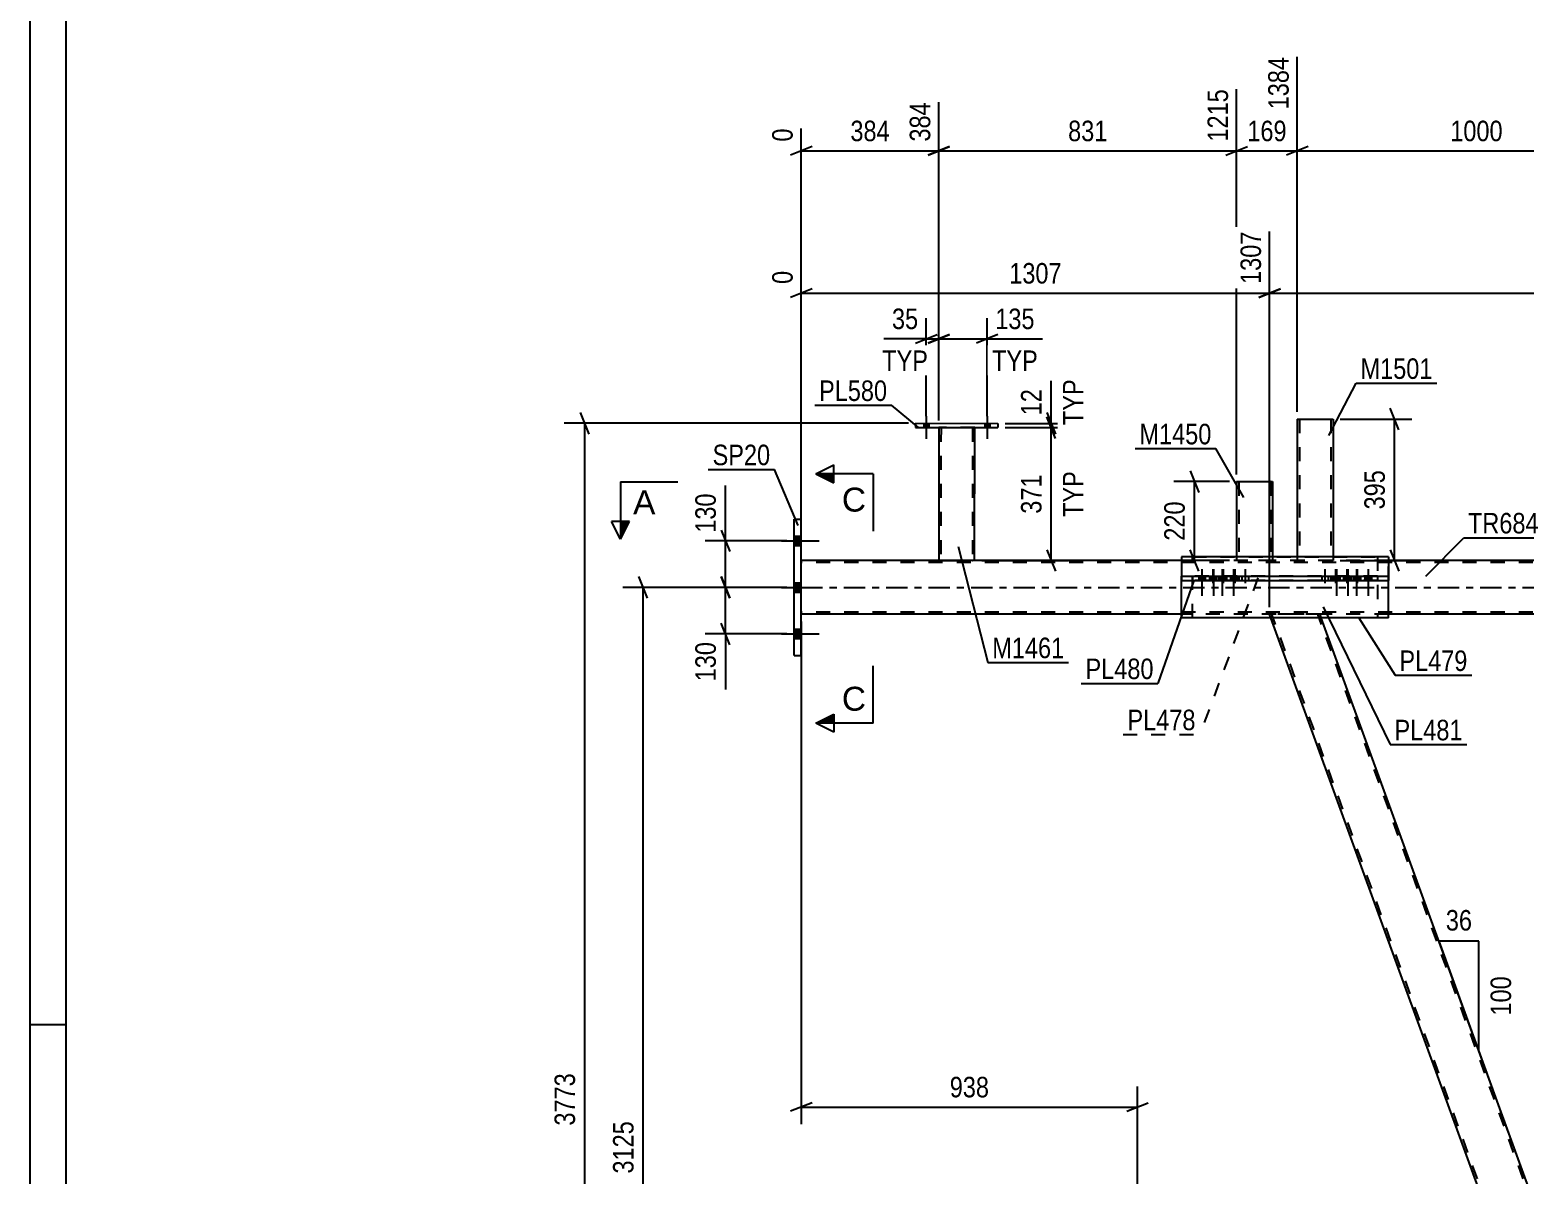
# Model space of a CAD drawing. Header units: millimetres. Extents: x 0 to 841, y 0 to 594.
# Drawn here: x 0 to 208.6, y 277 to 436.8 of the extents above; entities that cross this region are included whole.
import ezdxf

# ---------------------------------------------------------------- set-up
doc = ezdxf.new("R2010")
doc.units = ezdxf.units.MM
doc.linetypes.add('DXK_LINE_DOT2', pattern=[3.9198, 1.9599, -1.9599])
doc.linetypes.add('DXK_LINE_DOT3', pattern=[5.9187, 2.979, -0.9799, 0.9799, -0.9799])
doc.styles.add('Arial', font='arial.ttf', dxfattribs={"height": 0.2})
doc.styles.add('Arial Narrow', font='ARIALN.TTF', dxfattribs={"height": 0.2})

# ---------------------------------------------------------------- blocks, each defined once
blk = doc.blocks.new('Unknown-570386953-1113')
at = {"color": 5, "linetype": 'Continuous'}
for p, q in [((0, 594), (0, 0)), ((5, 589), (5, 5)), ((5, 298), (0, 298))]:
    blk.add_line(p, q, dxfattribs=at)
blk = doc.blocks.new('Part-570386953-3838 - 3692')
at = {"color": 2, "linetype": 'Continuous'}
for p, q in [((168.33, 373.79), (168.33, 363.29)), ((168.33, 373.79), (172.73, 373.79)), ((172.73, 373.79), (173.33, 373.79)), ((173.33, 373.79), (173.33, 363.29))]:
    blk.add_line(p, q, dxfattribs=at)
at = {"color": 7, "linetype": 'DXK_LINE_DOT2'}
for p, q in [((168.63, 373.79), (168.63, 362.8)), ((173.01, 373.79), (172.85, 373.79)), ((173.03, 373.79), (173.01, 373.79)), ((173.03, 373.79), (173.03, 362.8)), ((168.33, 363.29), (168.33, 362.8)), ((173.33, 363.29), (173.33, 362.8)), ((173.33, 362.8), (168.33, 362.8))]:
    blk.add_line(p, q, dxfattribs=at)
blk = doc.blocks.new('Part-570386953-3758 - 3692')
at = {"color": 2, "linetype": 'Continuous'}
for p, q in [((189.5, 363.29), (160.66, 363.29)), ((160.66, 363.29), (160.66, 360.59)), ((189.5, 363.29), (189.5, 360.59)), ((160.66, 354.79), (160.66, 359.99)), ((189.5, 354.79), (189.5, 359.99)), ((189.5, 354.79), (160.66, 354.79))]:
    blk.add_line(p, q, dxfattribs=at)
at = {"color": 7, "linetype": 'DXK_LINE_DOT2'}
for p, q in [((160.66, 363.29), (160.66, 359.99)), ((189.5, 359.99), (189.5, 363.29)), ((160.66, 359.99), (160.66, 360.59)), ((189.5, 359.99), (189.5, 360.59))]:
    blk.add_line(p, q, dxfattribs=at)
blk = doc.blocks.new('Part-570386953-3823 - 3692')
at = {"color": 2, "linetype": 'Continuous'}
for p, q in [((106.6, 349.54), (106.6, 368.54)), ((106.6, 368.54), (107.6, 368.54)), ((107.6, 349.54), (107.6, 368.54)), ((106.6, 349.54), (107.6, 349.54))]:
    blk.add_line(p, q, dxfattribs=at)
blk = doc.blocks.new('Bolt-570386953-3910 - 3692')
at = {"color": 1, "linetype": 'DXK_LINE_DOT2'}
for p, q in [((165.01, 361.59), (165.01, 357.84)), ((166.47, 361.59), (166.47, 357.84)), ((168.06, 361.59), (168.06, 357.84)), ((169.52, 361.59), (169.52, 357.84)), ((164.56, 360.59), (164.56, 359.99)), ((165.46, 360.59), (165.46, 359.99)), ((166.02, 360.59), (166.02, 359.99)), ((166.92, 360.59), (166.92, 359.99)), ((167.61, 360.59), (167.61, 359.99)), ((168.51, 360.59), (168.51, 359.99)), ((169.07, 360.59), (169.07, 359.99)), ((169.97, 360.59), (169.97, 359.99))]:
    blk.add_line(p, q, dxfattribs=at)
blk = doc.blocks.new('Part-570386953-3725 - 3692')
at = {"color": 2, "linetype": 'Continuous'}
for p, q in [((126.79, 381.32), (126.78, 362.79)), ((131.78, 362.79), (131.79, 381.32)), ((126.78, 362.79), (130.05, 362.79))]:
    blk.add_line(p, q, dxfattribs=at)
at = {"color": 7, "linetype": 'DXK_LINE_DOT2'}
for p, q in [((131.79, 381.32), (126.79, 381.32)), ((127.09, 381.32), (127.08, 362.79)), ((131.49, 381.32), (131.48, 362.79)), ((131.48, 362.79), (130.05, 362.79)), ((131.78, 362.79), (131.18, 362.79)), ((131.45, 362.79), (131.48, 362.79)), ((131.78, 362.79), (131.78, 362.79)), ((131.78, 362.79), (131.78, 362.79))]:
    blk.add_line(p, q, dxfattribs=at)
blk = doc.blocks.new('Bolt-570386953-3743 - 3692')
at = {"linetype": 'Continuous'}
for points in [[(124.69, 381.32), (125.39, 381.32), (125.39, 381.92), (124.69, 381.92)], [(124.69, 381.32), (125.39, 381.32), (125.39, 381.92), (124.69, 381.92)], [(133.19, 381.32), (133.89, 381.32), (133.89, 381.92), (133.19, 381.92)], [(133.19, 381.32), (133.89, 381.32), (133.89, 381.92), (133.19, 381.92)]]:
    blk.add_hatch(color=1, dxfattribs=at).paths.add_polyline_path(points)
at = {"color": 1, "linetype": 'Continuous'}
for p, q in [((124.69, 381.92), (124.69, 381.32)), ((124.69, 381.92), (124.69, 381.32)), ((125.04, 382.92), (125.04, 379.77)), ((125.04, 382.92), (125.04, 379.77)), ((125.39, 381.92), (125.39, 381.32)), ((125.39, 381.92), (125.39, 381.32)), ((133.19, 381.92), (133.19, 381.32)), ((133.19, 381.92), (133.19, 381.32)), ((133.54, 382.92), (133.54, 379.77)), ((133.54, 382.92), (133.54, 379.77)), ((133.89, 381.92), (133.89, 381.32)), ((133.89, 381.92), (133.89, 381.32))]:
    blk.add_line(p, q, dxfattribs=at)
blk = doc.blocks.new('Part-570386953-3748 - 3692')
at = {"color": 2, "linetype": 'Continuous'}
for p, q in [((176.79, 382.52), (176.78, 363.29)), ((176.79, 382.52), (181.19, 382.52)), ((181.19, 382.52), (181.79, 382.52)), ((181.79, 382.52), (181.78, 363.29))]:
    blk.add_line(p, q, dxfattribs=at)
at = {"color": 7, "linetype": 'DXK_LINE_DOT2'}
for p, q in [((177.09, 382.52), (177.08, 362.79)), ((181.3, 382.52), (181.4, 382.52)), ((181.4, 382.52), (181.42, 382.52)), ((181.42, 382.52), (181.46, 382.52)), ((181.46, 382.52), (181.49, 382.52)), ((181.49, 382.52), (181.48, 362.79)), ((176.78, 363.29), (176.78, 362.79)), ((181.78, 363.29), (181.78, 362.79)), ((181.78, 362.79), (176.78, 362.79))]:
    blk.add_line(p, q, dxfattribs=at)
blk = doc.blocks.new('Part-570386953-3753 - 3692')
at = {"color": 7, "linetype": 'DXK_LINE_DOT2'}
for p, q in [((187.99, 360.59), (162.17, 360.59)), ((162.17, 360.59), (162.17, 359.99)), ((187.99, 359.99), (162.17, 359.99)), ((168.64, 360.59), (168.64, 359.99)), ((181.52, 359.99), (181.52, 360.59)), ((187.99, 360.59), (187.99, 359.99))]:
    blk.add_line(p, q, dxfattribs=at)
blk = doc.blocks.new('Part-570386953-3960 - 3692')
at = {"color": 7, "linetype": 'DXK_LINE_DOT2'}
for p, q in [((162.17, 354.79), (162.17, 363.29)), ((162.17, 363.29), (187.99, 363.29)), ((187.99, 363.29), (187.99, 354.79)), ((180.14, 354.79), (173.11, 354.79))]:
    blk.add_line(p, q, dxfattribs=at)
at = {"color": 2, "linetype": 'Continuous'}
for p, q in [((173.11, 354.79), (162.17, 354.79)), ((187.99, 354.79), (180.14, 354.79))]:
    blk.add_line(p, q, dxfattribs=at)
blk = doc.blocks.new('Part-570386953-3783 - 3692')
at = {"color": 7, "linetype": 'DXK_LINE_DOT2'}
for p, q in [((179.96, 355.29), (172.93, 355.29)), ((173.11, 354.79), (172.93, 355.29)), ((227.39, 206.54), (173.25, 355.29)), ((233.78, 206.54), (179.64, 355.29)), ((180.14, 354.79), (179.96, 355.29)), ((227.07, 206.54), (226.89, 207.05)), ((234.1, 206.54), (227.07, 206.54)), ((234.1, 206.54), (233.91, 207.05))]:
    blk.add_line(p, q, dxfattribs=at)
at = {"color": 2, "linetype": 'Continuous'}
for p, q in [((226.89, 207.05), (173.11, 354.79)), ((233.91, 207.05), (180.14, 354.79))]:
    blk.add_line(p, q, dxfattribs=at)
blk = doc.blocks.new('Part-570386953-3798 - 3692')
at = {"color": 2, "linetype": 'Continuous'}
for p, q in [((160.66, 362.79), (107.6, 362.79)), ((267.08, 362.79), (189.5, 362.79)), ((160.66, 355.29), (107.6, 355.29)), ((267.08, 355.29), (189.5, 355.29))]:
    blk.add_line(p, q, dxfattribs=at)
at = {"color": 7, "linetype": 'DXK_LINE_DOT2'}
for p, q in [((107.6, 355.29), (107.6, 362.79)), ((342.91, 362.49), (107.6, 362.49)), ((189.5, 362.79), (160.66, 362.79)), ((342.91, 355.59), (107.6, 355.59)), ((189.5, 355.29), (160.66, 355.29))]:
    blk.add_line(p, q, dxfattribs=at)
at = {"color": 7, "linetype": 'DXK_LINE_DOT3'}
blk.add_line((107.6, 359.04), (342.91, 359.04), dxfattribs=at)
blk = doc.blocks.new('Bolt-570386953-3950 - 3692')
at = {"linetype": 'Continuous'}
for points in [[(107.6, 364.89), (107.6, 366.19), (106.6, 366.19), (106.6, 364.89)], [(107.6, 364.89), (107.6, 366.19), (106.6, 366.19), (106.6, 364.89)], [(107.6, 364.89), (107.6, 366.19), (106.6, 366.19), (106.6, 364.89)], [(107.6, 358.39), (107.6, 359.69), (106.6, 359.69), (106.6, 358.39)], [(107.6, 358.39), (107.6, 359.69), (106.6, 359.69), (106.6, 358.39)], [(107.6, 351.89), (107.6, 353.19), (106.6, 353.19), (106.6, 351.89)], [(107.6, 351.89), (107.6, 353.19), (106.6, 353.19), (106.6, 351.89)], [(107.6, 351.89), (107.6, 353.19), (106.6, 353.19), (106.6, 351.89)]]:
    blk.add_hatch(color=1, dxfattribs=at).paths.add_polyline_path(points)
at = {"color": 1, "linetype": 'Continuous'}
for p, q in [((104.85, 365.54), (110.1, 365.54)), ((104.85, 365.54), (110.1, 365.54)), ((104.85, 365.54), (110.1, 365.54)), ((106.6, 366.19), (107.6, 366.19)), ((106.6, 366.19), (107.6, 366.19)), ((106.6, 366.19), (107.6, 366.19)), ((106.6, 364.89), (107.6, 364.89)), ((106.6, 364.89), (107.6, 364.89)), ((106.6, 364.89), (107.6, 364.89)), ((104.85, 359.04), (110.1, 359.04)), ((104.85, 359.04), (110.1, 359.04)), ((106.6, 359.69), (107.6, 359.69)), ((106.6, 359.69), (107.6, 359.69)), ((106.6, 358.39), (107.6, 358.39)), ((106.6, 358.39), (107.6, 358.39)), ((104.85, 352.54), (110.1, 352.54)), ((104.85, 352.54), (110.1, 352.54)), ((104.85, 352.54), (110.1, 352.54)), ((106.6, 353.19), (107.6, 353.19)), ((106.6, 353.19), (107.6, 353.19)), ((106.6, 353.19), (107.6, 353.19)), ((106.6, 351.89), (107.6, 351.89)), ((106.6, 351.89), (107.6, 351.89)), ((106.6, 351.89), (107.6, 351.89))]:
    blk.add_line(p, q, dxfattribs=at)
blk = doc.blocks.new('Part-570386953-3843 - 3692')
at = {"color": 2, "linetype": 'Continuous'}
for p, q in [((123.54, 381.93), (123.54, 381.33)), ((123.54, 381.93), (135.04, 381.92)), ((135.04, 381.92), (135.04, 381.32)), ((123.54, 381.33), (135.04, 381.32))]:
    blk.add_line(p, q, dxfattribs=at)
blk = doc.blocks.new('Part-570386953-3898 - 3692')
at = {"color": 2, "linetype": 'Continuous'}
for p, q in [((160.66, 360.59), (189.5, 360.59)), ((160.66, 360.59), (160.66, 359.99)), ((160.66, 359.99), (189.5, 359.99)), ((166.63, 359.99), (166.63, 360.59)), ((183.53, 360.59), (183.53, 359.99)), ((189.5, 360.59), (189.5, 359.99))]:
    blk.add_line(p, q, dxfattribs=at)
blk = doc.blocks.new('Bolt-570386953-3911 - 3692')
at = {"color": 1, "linetype": 'DXK_LINE_DOT2'}
for p, q in [((180.64, 361.59), (180.64, 357.84)), ((182.1, 361.59), (182.1, 357.84)), ((183.69, 361.59), (183.69, 357.84)), ((185.15, 361.59), (185.15, 357.84)), ((180.19, 360.59), (180.19, 359.99)), ((181.09, 360.59), (181.09, 359.99)), ((181.65, 360.59), (181.65, 359.99)), ((182.55, 360.59), (182.55, 359.99)), ((183.24, 360.59), (183.24, 359.99)), ((184.14, 360.59), (184.14, 359.99)), ((184.7, 360.59), (184.7, 359.99)), ((185.6, 360.59), (185.6, 359.99))]:
    blk.add_line(p, q, dxfattribs=at)
blk = doc.blocks.new('Bolt-570386953-3938 - 3692')
at = {"linetype": 'Continuous'}
for points in [[(163.94, 360.59), (163.04, 360.59), (163.04, 359.99), (163.94, 359.99)], [(165.54, 360.59), (164.64, 360.59), (164.64, 359.99), (165.54, 359.99)], [(166.74, 360.59), (165.84, 360.59), (165.84, 359.99), (166.74, 359.99)], [(168.35, 360.59), (167.45, 360.59), (167.45, 359.99), (168.35, 359.99)]]:
    blk.add_hatch(color=1, dxfattribs=at).paths.add_polyline_path(points)
at = {"color": 1, "linetype": 'Continuous'}
for p, q in [((163.49, 361.59), (163.49, 357.84)), ((165.09, 361.59), (165.09, 357.84)), ((166.29, 361.59), (166.29, 357.84)), ((167.9, 361.59), (167.9, 357.84)), ((163.04, 360.59), (163.04, 359.99)), ((163.94, 360.59), (163.94, 359.99)), ((164.64, 360.59), (164.64, 359.99)), ((165.54, 360.59), (165.54, 359.99)), ((165.84, 360.59), (165.84, 359.99)), ((166.74, 360.59), (166.74, 359.99)), ((167.45, 360.59), (167.45, 359.99)), ((168.35, 360.59), (168.35, 359.99))]:
    blk.add_line(p, q, dxfattribs=at)
blk = doc.blocks.new('Bolt-570386953-3939 - 3692')
at = {"linetype": 'Continuous'}
for points in [[(181.81, 359.99), (182.71, 359.99), (182.71, 360.59), (181.81, 360.59)], [(183.41, 359.99), (184.31, 359.99), (184.31, 360.59), (183.41, 360.59)], [(184.62, 359.99), (185.52, 359.99), (185.52, 360.59), (184.62, 360.59)], [(186.22, 359.99), (187.12, 359.99), (187.12, 360.59), (186.22, 360.59)]]:
    blk.add_hatch(color=1, dxfattribs=at).paths.add_polyline_path(points)
at = {"color": 1, "linetype": 'Continuous'}
for p, q in [((182.26, 361.59), (182.26, 357.84)), ((183.86, 361.59), (183.86, 357.84)), ((185.07, 361.59), (185.07, 357.84)), ((186.67, 361.59), (186.67, 357.84)), ((181.81, 360.59), (181.81, 359.99)), ((182.71, 360.59), (182.71, 359.99)), ((183.41, 360.59), (183.41, 359.99)), ((184.31, 360.59), (184.31, 359.99)), ((184.62, 360.59), (184.62, 359.99)), ((185.52, 360.59), (185.52, 359.99)), ((186.22, 360.59), (186.22, 359.99)), ((187.12, 360.59), (187.12, 359.99))]:
    blk.add_line(p, q, dxfattribs=at)
blk = doc.blocks.new('StraightDimension-570386953-36702 - 3692')
at = {"color": 7, "linetype": 'Continuous'}
for p, q in [((143.06, 379.82), (141.86, 382.82)), ((136.04, 381.32), (144.86, 381.32)), ((142.46, 362.79), (142.46, 381.32)), ((141.86, 364.29), (143.06, 361.29)), ((132.78, 362.79), (144.86, 362.79))]:
    blk.add_line(p, q, dxfattribs=at)
at = {"color": 0, "linetype": 'Continuous'}
blk.add_wipeout([(147.56, 375.85), (143.36, 375.85), (143.36, 368.26), (147.56, 368.26)], dxfattribs=at)
at = {"color": 0}
blk.add_wipeout([(141.71, 375.4), (137.51, 375.4), (137.51, 368.71), (141.71, 368.71)], dxfattribs=at)
at = {"color": 3, "style": 'Arial Narrow'}
blk.add_text('371', height=2.863, rotation=90.0002, dxfattribs=at).set_placement((141.11, 369.31))
at = {"color": 3, "linetype": 'Continuous', "style": 'Arial Narrow'}
blk.add_text('TYP', height=2.863, rotation=90.0002, dxfattribs=at).set_placement((146.96, 368.86))
blk = doc.blocks.new('StraightDimension-570386953-26602 - 3692')
at = {"color": 7, "linetype": 'Continuous'}
for p, q in [((122.54, 381.93), (74.54, 381.93)), ((77.99, 380.43), (76.79, 383.43)), ((77.39, 193.29), (77.39, 381.93)), ((76.79, 194.79), (77.99, 191.79)), ((153.01, 193.29), (74.54, 193.29))]:
    blk.add_line(p, q, dxfattribs=at)
at = {"color": 0}
blk.add_wipeout([(76.64, 291.86), (72.44, 291.86), (72.44, 283.35), (76.64, 283.35)], dxfattribs=at)
at = {"color": 3, "style": 'Arial Narrow'}
blk.add_text('3773', height=2.863, rotation=90.0002, dxfattribs=at).set_placement((76.04, 283.95))
blk = doc.blocks.new('StraightDimension-570386953-4086 - 3692')
at = {"color": 7, "linetype": 'Continuous'}
for p, q in [((105.6, 365.54), (94.18, 365.54)), ((96.43, 367.04), (97.63, 364.04)), ((97.03, 359.04), (97.03, 365.54)), ((105.6, 359.04), (94.18, 359.04)), ((97.63, 357.54), (96.43, 360.54))]:
    blk.add_line(p, q, dxfattribs=at)
at = {"color": 0}
blk.add_wipeout([(96.28, 372.75), (92.08, 372.75), (92.08, 366.06), (96.28, 366.06)], dxfattribs=at)
at = {"color": 7, "linetype": 'Continuous'}
blk.add_line((97.03, 365.54), (97.03, 373.27), dxfattribs=at)
blk.add_line((97.03, 365.54), (97.03, 373.27), dxfattribs=at)
at = {"color": 3, "style": 'Arial Narrow'}
blk.add_text('130', height=2.863, rotation=90.0002, dxfattribs=at).set_placement((95.68, 366.66))
blk = doc.blocks.new('StraightDimension-570386953-4094 - 3692')
at = {"color": 7, "linetype": 'Continuous'}
for p, q in [((105.6, 359.04), (94.18, 359.04)), ((96.43, 360.54), (97.63, 357.54)), ((97.03, 352.54), (97.03, 359.04)), ((105.6, 352.54), (94.18, 352.54)), ((97.63, 351.04), (96.43, 354.04))]:
    blk.add_line(p, q, dxfattribs=at)
at = {"color": 0}
blk.add_wipeout([(96.28, 352.01), (92.08, 352.01), (92.08, 345.33), (96.28, 345.33)], dxfattribs=at)
at = {"color": 7, "linetype": 'Continuous'}
blk.add_line((97.03, 352.54), (97.03, 344.8), dxfattribs=at)
blk.add_line((97.03, 352.54), (97.03, 344.8), dxfattribs=at)
at = {"color": 3, "style": 'Arial Narrow'}
blk.add_text('130', height=2.863, rotation=90.0002, dxfattribs=at).set_placement((95.68, 345.93))
blk = doc.blocks.new('AngleDimension-570386953-4398 - 3692')
at = {"color": 7, "linetype": 'Continuous'}
for p, q in [((202.11, 309.66), (196.57, 309.66)), ((202.11, 294.43), (196.57, 309.66)), ((202.11, 294.43), (202.11, 309.66)), ((206.27, 282.98), (202.11, 294.43))]:
    blk.add_line(p, q, dxfattribs=at)
at = {"color": 0}
for points in [[(201.76, 310.56), (201.76, 314.76), (196.91, 314.76), (196.91, 310.56)], [(207.21, 305.39), (203.01, 305.39), (203.01, 298.7), (207.21, 298.7)]]:
    blk.add_wipeout(points, dxfattribs=at)
at = {"color": 3, "style": 'Arial Narrow'}
blk.add_text('36', height=2.863, dxfattribs=at).set_placement((197.51, 311.16))
blk.add_text('100', height=2.863, rotation=90.0002, dxfattribs=at).set_placement((206.61, 299.3))
blk = doc.blocks.new('StraightDimension-570386953-4664 - 3692')
at = {"color": 7, "linetype": 'Continuous'}
for p, q in [((107.6, 354.29), (107.6, 284.14)), ((154.51, 207.54), (154.51, 289.39)), ((109.1, 287.14), (106.1, 285.94)), ((107.6, 286.54), (154.51, 286.54)), ((153.01, 285.94), (156.01, 287.14))]:
    blk.add_line(p, q, dxfattribs=at)
at = {"color": 0}
blk.add_wipeout([(134.4, 287.29), (134.4, 291.49), (127.71, 291.49), (127.71, 287.29)], dxfattribs=at)
at = {"color": 3, "style": 'Arial Narrow'}
blk.add_text('938', height=2.863, dxfattribs=at).set_placement((128.31, 287.89))
blk = doc.blocks.new('StraightDimension-570386953-4746 - 3692')
at = {"color": 7, "linetype": 'Continuous'}
for p, q in [((105.6, 359.04), (82.7, 359.04)), ((86.15, 357.54), (84.95, 360.54)), ((85.55, 202.79), (85.55, 359.04)), ((152.51, 202.79), (82.7, 202.79)), ((84.95, 204.29), (86.15, 201.29))]:
    blk.add_line(p, q, dxfattribs=at)
at = {"color": 0}
blk.add_wipeout([(84.8, 285.17), (80.6, 285.17), (80.6, 276.66), (84.8, 276.66)], dxfattribs=at)
at = {"color": 3, "style": 'Arial Narrow'}
blk.add_text('3125', height=2.863, rotation=90.0002, dxfattribs=at).set_placement((84.2, 277.26))
blk = doc.blocks.new('StraightDimension-570386953-7350 - 3692')
at = {"color": 7, "linetype": 'Continuous'}
for p, q in [((176.79, 383.52), (176.79, 433.04)), ((226.79, 383.52), (226.79, 433.04)), ((178.29, 420.53), (175.29, 419.33)), ((176.79, 419.93), (226.79, 419.93)), ((225.29, 419.33), (228.29, 420.53))]:
    blk.add_line(p, q, dxfattribs=at)
at = {"color": 0, "linetype": 'Continuous'}
blk.add_wipeout([(226.19, 433.64), (221.99, 433.64), (221.99, 425.13), (226.19, 425.13)], dxfattribs=at)
at = {"color": 0}
blk.add_wipeout([(206.04, 420.68), (206.04, 424.88), (197.53, 424.88), (197.53, 420.68)], dxfattribs=at)
at = {"color": 3, "linetype": 'Continuous', "style": 'Arial Narrow'}
blk.add_text('2384', height=2.863, rotation=90.0002, dxfattribs=at).set_placement((225.59, 425.73))
at = {"color": 3, "style": 'Arial Narrow'}
blk.add_text('1000', height=2.863, dxfattribs=at).set_placement((198.13, 421.28))
blk = doc.blocks.new('StraightDimension-570386953-7351 - 3692')
at = {"color": 7, "linetype": 'Continuous'}
for p, q in [((176.79, 383.52), (176.79, 433.04)), ((168.33, 374.79), (168.33, 428.54)), ((166.83, 419.33), (169.83, 420.53)), ((168.33, 419.93), (176.79, 419.93)), ((178.29, 420.53), (175.29, 419.33))]:
    blk.add_line(p, q, dxfattribs=at)
at = {"color": 0}
blk.add_wipeout([(175.9, 420.68), (175.9, 424.88), (169.22, 424.88), (169.22, 420.68)], dxfattribs=at)
at = {"color": 0, "linetype": 'Continuous'}
blk.add_wipeout([(176.19, 433.64), (171.99, 433.64), (171.99, 425.13), (176.19, 425.13)], dxfattribs=at)
at = {"color": 3, "linetype": 'Continuous', "style": 'Arial Narrow'}
blk.add_text('1384', height=2.863, rotation=90.0002, dxfattribs=at).set_placement((175.59, 425.73))
at = {"color": 3, "style": 'Arial Narrow'}
blk.add_text('169', height=2.863, dxfattribs=at).set_placement((169.82, 421.28))
blk = doc.blocks.new('StraightDimension-570386953-7352 - 3692')
at = {"color": 7, "linetype": 'Continuous'}
for p, q in [((168.33, 374.79), (168.33, 428.54)), ((126.79, 382.32), (126.79, 426.71)), ((128.29, 420.53), (125.29, 419.33)), ((126.79, 419.93), (168.33, 419.93)), ((166.83, 419.33), (169.83, 420.53))]:
    blk.add_line(p, q, dxfattribs=at)
at = {"color": 0, "linetype": 'Continuous'}
blk.add_wipeout([(167.73, 429.14), (163.53, 429.14), (163.53, 420.63), (167.73, 420.63)], dxfattribs=at)
at = {"color": 0}
blk.add_wipeout([(150.9, 420.68), (150.9, 424.88), (144.22, 424.88), (144.22, 420.68)], dxfattribs=at)
at = {"color": 3, "linetype": 'Continuous', "style": 'Arial Narrow'}
blk.add_text('1215', height=2.863, rotation=90.0002, dxfattribs=at).set_placement((167.13, 421.23))
at = {"color": 3, "style": 'Arial Narrow'}
blk.add_text('831', height=2.863, dxfattribs=at).set_placement((144.82, 421.28))
blk = doc.blocks.new('StraightDimension-570386953-7353 - 3692')
at = {"color": 7, "linetype": 'Continuous'}
for p, q in [((126.79, 382.32), (126.79, 426.71)), ((107.6, 363.79), (107.6, 423.05)), ((109.1, 420.53), (106.1, 419.33)), ((107.6, 419.93), (126.79, 419.93)), ((125.29, 419.33), (128.29, 420.53))]:
    blk.add_line(p, q, dxfattribs=at)
at = {"color": 0, "linetype": 'Continuous'}
for points in [[(126.19, 427.31), (121.99, 427.31), (121.99, 420.63), (126.19, 420.63)], [(107, 423.65), (102.8, 423.65), (102.8, 420.63), (107, 420.63)]]:
    blk.add_wipeout(points, dxfattribs=at)
at = {"color": 0}
blk.add_wipeout([(120.53, 420.68), (120.53, 424.88), (113.85, 424.88), (113.85, 420.68)], dxfattribs=at)
at = {"color": 3, "linetype": 'Continuous', "style": 'Arial Narrow'}
for s, height, p in [('384', 2.863, (125.59, 421.23)), ('0', 2.86, (106.4, 421.23))]:
    blk.add_text(s, height=height, rotation=90.0002, dxfattribs=at).set_placement(p)
at = {"color": 3, "style": 'Arial Narrow'}
blk.add_text('384', height=2.863, dxfattribs=at).set_placement((114.45, 421.28))
blk = doc.blocks.new('StraightDimension-570386953-7709 - 3692')
at = {"color": 7, "linetype": 'Continuous'}
for p, q in [((172.93, 356.29), (172.93, 408.69)), ((277.68, 356.29), (277.68, 408.69)), ((174.43, 400.67), (171.43, 399.47)), ((276.18, 399.47), (279.18, 400.67)), ((172.93, 400.07), (277.68, 400.07))]:
    blk.add_line(p, q, dxfattribs=at)
at = {"color": 0, "linetype": 'Continuous'}
blk.add_wipeout([(277.08, 409.29), (272.88, 409.29), (272.88, 400.77), (277.08, 400.77)], dxfattribs=at)
at = {"color": 0}
blk.add_wipeout([(229.56, 400.82), (229.56, 405.02), (221.05, 405.02), (221.05, 400.82)], dxfattribs=at)
at = {"color": 3, "linetype": 'Continuous', "style": 'Arial Narrow'}
blk.add_text('3402', height=2.863, rotation=90.0002, dxfattribs=at).set_placement((276.48, 401.37))
at = {"color": 3, "style": 'Arial Narrow'}
blk.add_text('2095', height=2.863, dxfattribs=at).set_placement((221.65, 401.42))
blk = doc.blocks.new('StraightDimension-570386953-7710 - 3692')
at = {"color": 7, "linetype": 'Continuous'}
for p, q in [((172.93, 356.29), (172.93, 408.69)), ((107.6, 363.79), (107.6, 403.2)), ((109.1, 400.67), (106.1, 399.47)), ((171.43, 399.47), (174.43, 400.67)), ((107.6, 400.07), (172.93, 400.07))]:
    blk.add_line(p, q, dxfattribs=at)
at = {"color": 0, "linetype": 'Continuous'}
for points in [[(172.33, 409.29), (168.13, 409.29), (168.13, 400.77), (172.33, 400.77)], [(107, 403.8), (102.8, 403.8), (102.8, 400.77), (107, 400.77)]]:
    blk.add_wipeout(points, dxfattribs=at)
at = {"color": 0}
blk.add_wipeout([(144.52, 400.82), (144.52, 405.02), (136.01, 405.02), (136.01, 400.82)], dxfattribs=at)
at = {"color": 3, "linetype": 'Continuous', "style": 'Arial Narrow'}
for s, height, p in [('1307', 2.863, (171.73, 401.37)), ('0', 2.86, (106.4, 401.37))]:
    blk.add_text(s, height=height, rotation=90.0002, dxfattribs=at).set_placement(p)
at = {"color": 3, "style": 'Arial Narrow'}
blk.add_text('1307', height=2.863, dxfattribs=at).set_placement((136.61, 401.42))
blk = doc.blocks.new('StraightDimension-570386953-36701 - 3692')
at = {"color": 7, "linetype": 'Continuous'}
for p, q in [((136.04, 381.92), (144.86, 381.92)), ((141.86, 383.42), (143.06, 380.42)), ((143.06, 379.82), (141.86, 382.82)), ((142.46, 381.32), (142.46, 381.92)), ((136.04, 381.32), (144.86, 381.32))]:
    blk.add_line(p, q, dxfattribs=at)
at = {"color": 0}
blk.add_wipeout([(141.71, 387.3), (137.51, 387.3), (137.51, 382.44), (141.71, 382.44)], dxfattribs=at)
at = {"color": 7, "linetype": 'Continuous'}
blk.add_line((142.46, 381.92), (142.46, 387.83), dxfattribs=at)
at = {"color": 3, "style": 'Arial Narrow'}
blk.add_text('12', height=2.863, rotation=90.0002, dxfattribs=at).set_placement((141.11, 383.04))
at = {"color": 0, "linetype": 'Continuous'}
blk.add_wipeout([(147.56, 388.67), (143.36, 388.67), (143.36, 381.08), (147.56, 381.08)], dxfattribs=at)
at = {"color": 7, "linetype": 'Continuous'}
blk.add_line((142.46, 381.92), (142.46, 387.83), dxfattribs=at)
at = {"color": 3, "linetype": 'Continuous', "style": 'Arial Narrow'}
blk.add_text('TYP', height=2.863, rotation=90.0002, dxfattribs=at).set_placement((146.96, 381.68))
blk = doc.blocks.new('StraightDimension-570386953-36720 - 3692')
at = {"color": 7, "linetype": 'Continuous'}
for p, q in [((126.79, 382.32), (126.79, 396.57)), ((133.54, 382.92), (133.54, 396.57)), ((125.29, 393.12), (128.29, 394.32)), ((135.04, 394.32), (132.04, 393.12)), ((126.79, 393.72), (133.54, 393.72))]:
    blk.add_line(p, q, dxfattribs=at)
at = {"color": 0}
blk.add_wipeout([(140.75, 394.47), (140.75, 398.67), (134.06, 398.67), (134.06, 394.47)], dxfattribs=at)
at = {"color": 7, "linetype": 'Continuous'}
blk.add_line((133.54, 393.72), (141.27, 393.72), dxfattribs=at)
at = {"color": 3, "style": 'Arial Narrow'}
blk.add_text('135', height=2.863, dxfattribs=at).set_placement((134.66, 395.07))
at = {"color": 0, "linetype": 'Continuous'}
blk.add_wipeout([(141.2, 388.62), (141.2, 392.82), (133.61, 392.82), (133.61, 388.62)], dxfattribs=at)
at = {"color": 7, "linetype": 'Continuous'}
blk.add_line((133.54, 393.72), (141.27, 393.72), dxfattribs=at)
at = {"color": 3, "linetype": 'Continuous', "style": 'Arial Narrow'}
blk.add_text('TYP', height=2.863, dxfattribs=at).set_placement((134.21, 389.22))
blk = doc.blocks.new('StraightDimension-570386953-36721 - 3692')
at = {"color": 7, "linetype": 'Continuous'}
for p, q in [((125.04, 382.92), (125.04, 396.57)), ((126.79, 382.32), (126.79, 396.57)), ((123.54, 393.12), (126.54, 394.32)), ((128.29, 394.32), (125.29, 393.12)), ((125.04, 393.72), (126.79, 393.72))]:
    blk.add_line(p, q, dxfattribs=at)
at = {"color": 0}
blk.add_wipeout([(124.51, 394.47), (124.51, 398.67), (119.65, 398.67), (119.65, 394.47)], dxfattribs=at)
at = {"color": 7, "linetype": 'Continuous'}
blk.add_line((125.04, 393.72), (119.13, 393.72), dxfattribs=at)
at = {"color": 3, "style": 'Arial Narrow'}
blk.add_text('35', height=2.863, dxfattribs=at).set_placement((120.25, 395.07))
at = {"color": 0, "linetype": 'Continuous'}
blk.add_wipeout([(125.88, 388.62), (125.88, 392.82), (118.29, 392.82), (118.29, 388.62)], dxfattribs=at)
at = {"color": 7, "linetype": 'Continuous'}
blk.add_line((125.04, 393.72), (119.13, 393.72), dxfattribs=at)
at = {"color": 3, "linetype": 'Continuous', "style": 'Arial Narrow'}
blk.add_text('TYP', height=2.863, dxfattribs=at).set_placement((118.89, 389.22))
blk = doc.blocks.new('StraightDimension-570386953-36978 - 3692')
at = {"color": 7, "linetype": 'Continuous'}
for p, q in [((190.95, 381.02), (189.75, 384.02)), ((182.79, 382.52), (192.75, 382.52)), ((190.35, 362.79), (190.35, 382.52)), ((189.75, 364.29), (190.95, 361.29)), ((182.78, 362.79), (192.75, 362.79))]:
    blk.add_line(p, q, dxfattribs=at)
at = {"color": 0}
blk.add_wipeout([(189.6, 376), (185.4, 376), (185.4, 369.31), (189.6, 369.31)], dxfattribs=at)
at = {"color": 3, "style": 'Arial Narrow'}
blk.add_text('395', height=2.863, rotation=90.0002, dxfattribs=at).set_placement((189, 369.91))
blk = doc.blocks.new('StraightDimension-570386953-36989 - 3692')
at = {"color": 7, "linetype": 'Continuous'}
for p, q in [((167.33, 373.79), (159.59, 373.79)), ((161.84, 375.29), (163.04, 372.29)), ((162.44, 362.79), (162.44, 373.79)), ((163.04, 361.29), (161.84, 364.29)), ((167.33, 362.79), (159.59, 362.79))]:
    blk.add_line(p, q, dxfattribs=at)
at = {"color": 0}
blk.add_wipeout([(161.69, 371.63), (157.49, 371.63), (157.49, 364.95), (161.69, 364.95)], dxfattribs=at)
at = {"color": 3, "style": 'Arial Narrow'}
blk.add_text('220', height=2.863, rotation=90.0002, dxfattribs=at).set_placement((161.09, 365.55))
blk = doc.blocks.new('Mark-570386953-3834 - 3692')
at = {"color": 0}
blk.add_wipeout([(164.82, 378.99), (164.82, 381.99), (154.77, 381.99), (154.77, 378.99)], dxfattribs=at)
blk.add_wipeout([(164.82, 378.99), (164.82, 381.99), (154.77, 381.99), (154.77, 378.99)], dxfattribs=at)
at = {"color": 30, "linetype": 'Continuous'}
for p in [(154.17, 378.39), (169.35, 371.58)]:
    blk.add_line(p, (165.42, 378.39), dxfattribs=at)
at = {"color": 3, "style": 'Arial Narrow'}
blk.add_text('M1450', height=2.863, dxfattribs=at).set_placement((154.77, 378.99))
blk = doc.blocks.new('SectionMark-570386953-4794 - 3692')
at = {"color": 6, "linetype": 'Continuous'}
for p, q in [((82.39, 373.74), (82.39, 365.74)), ((82.39, 365.74), (81.14, 368.24))]:
    blk.add_line(p, q, dxfattribs=at)
at = {"color": 0, "linetype": 'Continuous'}
blk.add_wipeout([(87.25, 369.24), (87.25, 372.74), (84.14, 372.74), (84.14, 369.24)], dxfattribs=at)
at = {"linetype": 'Continuous'}
blk.add_hatch(color=6, dxfattribs=at).paths.add_polyline_path([(82.39, 368.24), (83.64, 368.24), (82.39, 365.74)])
at = {"color": 6, "linetype": 'Continuous'}
for p, q in [((82.39, 373.74), (90.39, 373.74)), ((83.64, 368.24), (81.14, 368.24)), ((82.39, 365.74), (83.64, 368.24))]:
    blk.add_line(p, q, dxfattribs=at)
at = {"color": 3, "linetype": 'Continuous', "style": 'Arial'}
blk.add_text('A', height=3.34, dxfattribs=at).set_placement((84.14, 369.24))
blk = doc.blocks.new('Mark-570386953-3721 - 3692')
at = {"color": 0}
blk.add_wipeout([(144.29, 349.16), (144.29, 352.16), (134.24, 352.16), (134.24, 349.16)], dxfattribs=at)
blk.add_wipeout([(144.29, 349.16), (144.29, 352.16), (134.24, 352.16), (134.24, 349.16)], dxfattribs=at)
at = {"color": 30, "linetype": 'Continuous'}
for p, q in [((129.49, 364.72), (133.64, 348.56)), ((133.64, 348.56), (144.89, 348.56))]:
    blk.add_line(p, q, dxfattribs=at)
at = {"color": 3, "style": 'Arial Narrow'}
blk.add_text('M1461', height=2.863, dxfattribs=at).set_placement((134.24, 349.16))
blk = doc.blocks.new('Mark-570386953-3744 - 3692')
at = {"color": 0}
blk.add_wipeout([(195.67, 388.12), (195.67, 391.12), (185.61, 391.12), (185.61, 388.12)], dxfattribs=at)
blk.add_wipeout([(195.67, 388.12), (195.67, 391.12), (185.61, 391.12), (185.61, 388.12)], dxfattribs=at)
at = {"color": 30, "linetype": 'Continuous'}
for p, q in [((181.21, 380.22), (185.01, 387.52)), ((185.01, 387.52), (196.27, 387.52))]:
    blk.add_line(p, q, dxfattribs=at)
at = {"color": 3, "style": 'Arial Narrow'}
blk.add_text('M1501', height=2.863, dxfattribs=at).set_placement((185.61, 388.12))
blk = doc.blocks.new('Mark-570386953-3749 - 3692')
at = {"color": 0}
blk.add_wipeout([(162.6, 339.11), (162.6, 342.11), (153.1, 342.11), (153.1, 339.11)], dxfattribs=at)
blk.add_wipeout([(162.6, 339.11), (162.6, 342.11), (153.1, 342.11), (153.1, 339.11)], dxfattribs=at)
at = {"color": 30, "linetype": 'DXK_LINE_DOT2'}
for p in [(171.3, 360.39), (152.5, 338.51)]:
    blk.add_line(p, (163.2, 338.51), dxfattribs=at)
at = {"color": 3, "style": 'Arial Narrow'}
blk.add_text('PL478', height=2.863, dxfattribs=at).set_placement((153.1, 339.11))
blk = doc.blocks.new('Mark-570386953-3754 - 3692')
at = {"color": 0}
blk.add_wipeout([(199.85, 337.7), (199.85, 340.7), (190.35, 340.7), (190.35, 337.7)], dxfattribs=at)
blk.add_wipeout([(199.85, 337.7), (199.85, 340.7), (190.35, 340.7), (190.35, 337.7)], dxfattribs=at)
at = {"color": 30, "linetype": 'Continuous'}
for p, q in [((180.41, 356.33), (189.75, 337.1)), ((189.75, 337.1), (200.45, 337.1))]:
    blk.add_line(p, q, dxfattribs=at)
at = {"color": 3, "style": 'Arial Narrow'}
blk.add_text('PL481', height=2.863, dxfattribs=at).set_placement((190.35, 337.7))
blk = doc.blocks.new('Mark-570386953-3794 - 3692')
at = {"color": 0}
blk.add_wipeout([(210.46, 366.56), (210.46, 369.56), (200.6, 369.56), (200.6, 366.56)], dxfattribs=at)
blk.add_wipeout([(210.46, 366.56), (210.46, 369.56), (200.6, 369.56), (200.6, 366.56)], dxfattribs=at)
at = {"color": 30, "linetype": 'Continuous'}
for p, q in [((194.7, 360.62), (200, 365.96)), ((200, 365.96), (211.06, 365.96))]:
    blk.add_line(p, q, dxfattribs=at)
at = {"color": 3, "style": 'Arial Narrow'}
blk.add_text('TR684', height=2.863, dxfattribs=at).set_placement((200.6, 366.56))
blk = doc.blocks.new('Mark-570386953-3819 - 3692')
at = {"color": 0}
blk.add_wipeout([(103.27, 376.08), (103.27, 379.08), (95.23, 379.08), (95.23, 376.08)], dxfattribs=at)
blk.add_wipeout([(103.27, 376.08), (103.27, 379.08), (95.23, 379.08), (95.23, 376.08)], dxfattribs=at)
at = {"color": 30, "linetype": 'Continuous'}
for p in [(94.63, 375.48), (107.15, 367.65)]:
    blk.add_line(p, (103.87, 375.48), dxfattribs=at)
at = {"color": 3, "style": 'Arial Narrow'}
blk.add_text('SP20', height=2.863, dxfattribs=at).set_placement((95.23, 376.08))
blk = doc.blocks.new('Mark-570386953-3839 - 3692')
at = {"color": 0}
blk.add_wipeout([(119.59, 385.04), (119.59, 388.04), (110.08, 388.04), (110.08, 385.04)], dxfattribs=at)
blk.add_wipeout([(119.59, 385.04), (119.59, 388.04), (110.08, 388.04), (110.08, 385.04)], dxfattribs=at)
at = {"color": 30, "linetype": 'Continuous'}
for p in [(109.48, 384.44), (123.96, 381.32)]:
    blk.add_line(p, (120.19, 384.44), dxfattribs=at)
at = {"color": 3, "style": 'Arial Narrow'}
blk.add_text('PL580', height=2.863, dxfattribs=at).set_placement((110.08, 385.04))
blk = doc.blocks.new('Mark-570386953-3894 - 3692')
at = {"color": 0}
blk.add_wipeout([(156.75, 346.24), (156.75, 349.24), (147.25, 349.24), (147.25, 346.24)], dxfattribs=at)
blk.add_wipeout([(156.75, 346.24), (156.75, 349.24), (147.25, 349.24), (147.25, 346.24)], dxfattribs=at)
at = {"color": 30, "linetype": 'Continuous'}
for p in [(162.37, 359.99), (146.65, 345.64)]:
    blk.add_line(p, (157.35, 345.64), dxfattribs=at)
at = {"color": 3, "style": 'Arial Narrow'}
blk.add_text('PL480', height=2.863, dxfattribs=at).set_placement((147.25, 346.24))
blk = doc.blocks.new('Mark-570386953-3956 - 3692')
at = {"color": 0}
blk.add_wipeout([(200.54, 347.37), (200.54, 350.37), (191.03, 350.37), (191.03, 347.37)], dxfattribs=at)
blk.add_wipeout([(200.54, 347.37), (200.54, 350.37), (191.03, 350.37), (191.03, 347.37)], dxfattribs=at)
at = {"color": 30, "linetype": 'Continuous'}
for p, q in [((185.39, 354.79), (190.43, 346.77)), ((190.43, 346.77), (201.14, 346.77))]:
    blk.add_line(p, q, dxfattribs=at)
at = {"color": 3, "style": 'Arial Narrow'}
blk.add_text('PL479', height=2.863, dxfattribs=at).set_placement((191.03, 347.37))
blk = doc.blocks.new('SectionMark-570386953-4790 - 3692')
at = {"linetype": 'Continuous'}
for points in [[(112.13, 374.86), (112.13, 373.61), (109.63, 374.86)], [(112.13, 341.33), (112.13, 340.08), (109.63, 340.08)]]:
    blk.add_hatch(color=6, dxfattribs=at).paths.add_polyline_path(points)
at = {"color": 6, "linetype": 'Continuous'}
for p, q in [((109.63, 374.86), (112.13, 376.11)), ((112.13, 373.61), (112.13, 376.11)), ((117.63, 374.86), (109.63, 374.86)), ((109.63, 374.86), (112.13, 373.61)), ((109.63, 340.08), (112.13, 341.33)), ((117.63, 340.08), (109.63, 340.08)), ((112.13, 338.83), (109.63, 340.08)), ((112.13, 341.33), (112.13, 338.83))]:
    blk.add_line(p, q, dxfattribs=at)
at = {"color": 0, "linetype": 'Continuous'}
for points in [[(116.63, 369.61), (116.63, 373.11), (113.26, 373.11), (113.26, 369.61)], [(116.63, 341.83), (116.63, 345.33), (113.26, 345.33), (113.26, 341.83)]]:
    blk.add_wipeout(points, dxfattribs=at)
at = {"color": 6, "linetype": 'Continuous'}
for p, q in [((117.63, 374.86), (117.63, 366.86)), ((117.63, 340.08), (117.63, 348.08))]:
    blk.add_line(p, q, dxfattribs=at)
at = {"color": 3, "linetype": 'Continuous', "style": 'Arial'}
for p in [(113.26, 369.61), (113.26, 341.83)]:
    blk.add_text('C', height=3.34, dxfattribs=at).set_placement(p)

msp = doc.modelspace()

# ---------------------------------------------------------------- block references
for name in ['Unknown-570386953-1113', 'Part-570386953-3843 - 3692', 'Bolt-570386953-3743 - 3692', 'Part-570386953-3748 - 3692', 'Part-570386953-3725 - 3692', 'Part-570386953-3838 - 3692', 'Part-570386953-3823 - 3692', 'Bolt-570386953-3950 - 3692', 'Part-570386953-3758 - 3692', 'Part-570386953-3960 - 3692', 'Part-570386953-3798 - 3692', 'Bolt-570386953-3938 - 3692', 'Bolt-570386953-3910 - 3692', 'Bolt-570386953-3911 - 3692', 'Bolt-570386953-3939 - 3692', 'Part-570386953-3898 - 3692', 'Part-570386953-3753 - 3692', 'Part-570386953-3783 - 3692']:
    msp.add_blockref(name, (0, 0))

# ---------------------------------------------------------------- next in the draw order: block references
for name in ['StraightDimension-570386953-7350 - 3692', 'StraightDimension-570386953-36702 - 3692', 'AngleDimension-570386953-4398 - 3692']:
    msp.add_blockref(name, (0, 0))

# ---------------------------------------------------------------- next in the draw order: block references
for name in ['StraightDimension-570386953-7351 - 3692', 'StraightDimension-570386953-26602 - 3692']:
    msp.add_blockref(name, (0, 0))

# ---------------------------------------------------------------- next in the draw order: block references
for name in ['StraightDimension-570386953-7352 - 3692', 'StraightDimension-570386953-7709 - 3692', 'StraightDimension-570386953-4086 - 3692']:
    msp.add_blockref(name, (0, 0))

# ---------------------------------------------------------------- next in the draw order: block references
for name in ['StraightDimension-570386953-7353 - 3692', 'StraightDimension-570386953-36978 - 3692', 'StraightDimension-570386953-4094 - 3692', 'Mark-570386953-3754 - 3692']:
    msp.add_blockref(name, (0, 0))

# ---------------------------------------------------------------- next in the draw order: block references
for name in ['Mark-570386953-3744 - 3692', 'Mark-570386953-3956 - 3692', 'StraightDimension-570386953-4664 - 3692']:
    msp.add_blockref(name, (0, 0))

# ---------------------------------------------------------------- next in the draw order: block references
msp.add_blockref('StraightDimension-570386953-4746 - 3692', (0, 0))

# ---------------------------------------------------------------- next in the draw order: block references
msp.add_blockref('StraightDimension-570386953-7710 - 3692', (0, 0))

# ---------------------------------------------------------------- next in the draw order: block references
for name in ['StraightDimension-570386953-36701 - 3692', 'StraightDimension-570386953-36989 - 3692']:
    msp.add_blockref(name, (0, 0))

# ---------------------------------------------------------------- next in the draw order: block references
for name in ['StraightDimension-570386953-36720 - 3692', 'Mark-570386953-3834 - 3692', 'Mark-570386953-3749 - 3692']:
    msp.add_blockref(name, (0, 0))

# ---------------------------------------------------------------- next in the draw order: block references
for name in ['StraightDimension-570386953-36721 - 3692', 'SectionMark-570386953-4794 - 3692', 'Mark-570386953-3894 - 3692']:
    msp.add_blockref(name, (0, 0))

# ---------------------------------------------------------------- next in the draw order: block references
for name in ['Mark-570386953-3839 - 3692', 'Mark-570386953-3819 - 3692', 'SectionMark-570386953-4790 - 3692', 'Mark-570386953-3794 - 3692', 'Mark-570386953-3721 - 3692']:
    msp.add_blockref(name, (0, 0))

doc.saveas('drawing.dxf')
